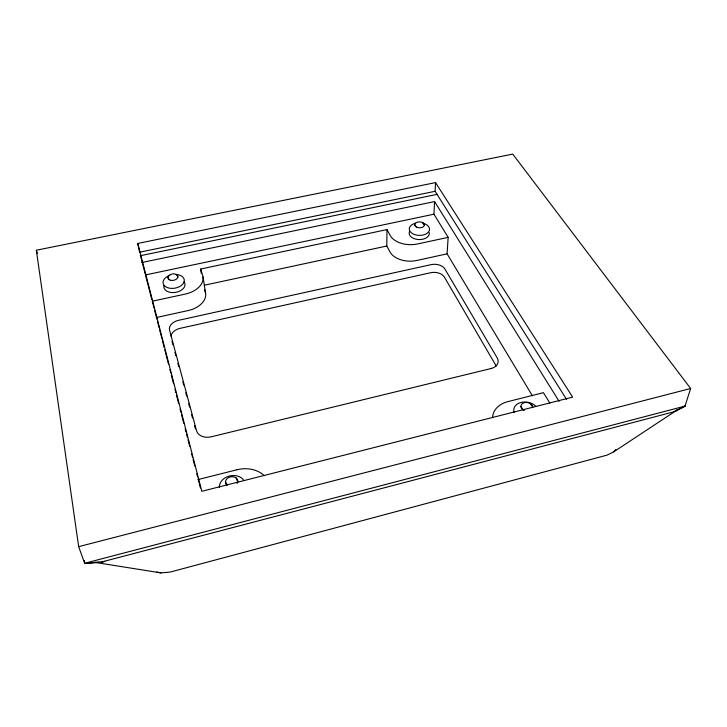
<?xml version="1.0" encoding="UTF-8"?>
<svg xmlns="http://www.w3.org/2000/svg" width="727" height="727" viewBox="0 0 727 727"><rect width="100%" height="100%" fill="white"/><g stroke="black" fill="none" stroke-linecap="round" stroke-linejoin="round"><path stroke-width="1.09" d="M532.382 395.761L447.087 253.841L416.916 260.448A20.892 13.25 1.1 0 1 390.017 251.987L386.8 246.017L386.973 229.596L200.616 269.045L201.315 273.425M447.087 253.841L448.15 237.356L433.937 214.192L434.582 201.588L141.783 262.52M435.1 191.301L435.546 182.595L137.766 243.454L139.611 252.196L435.1 191.301L566.569 399.396M690.65 388.5L684.907 406.375L674.938 411.391L677.973 409.446L613.742 451.83L607.036 455.138L170.272 572.049L160.967 572.894L94.683 562.344L99.563 562.344L84.741 563.525L78.661 546.659L36.35 250.233L512.744 154.097L690.65 388.5L78.661 546.659M613.742 451.83L615.869 449.486M198.08 479.547L236.947 469.769M156.796 317.426L188.02 310.583A21.992 14.349 -9.1 0 0 205.268 291.927L204.587 289.773M204.323 285.229L386.8 246.017M152.288 301.205L185.112 294.117A22.328 14.313 -8.9 0 0 202.679 275.488L200.616 269.045M448.15 237.356L417.534 243.963A21.192 13.195 1.1 0 1 390.235 235.548L386.973 229.596M145.554 274.915L433.937 214.192M140.166 255.75L437.309 194.309M156.868 572.049L160.967 572.894M422.632 222.598L424.377 224.897M414.735 224.77L416.462 227.078A4.816 2.981 1.4 0 0 424.304 225.406A4.816 2.981 1.4 0 0 417.88 222.026A4.816 2.981 1.4 0 0 416.48 227.088M530.201 403.549L532.655 406.911M520.923 406.638L523.358 410.028M435.546 182.595L572.631 397.133L201.824 491.298L137.766 243.454M434.582 201.588L559.09 401.295M549.821 403.067L543.442 392.671L508.055 401.577A26.163 19.229 9.7 0 0 492.57 417.771M496.223 366.035L444.361 277.069A10.669 6.979 2.5 0 0 430.666 272.716L180.105 328.35A11.278 7.643 -10 0 0 171.009 336.147M176.734 274.67L177.87 277.223M167.901 277.069L169.018 279.631M236.139 477.966L237.729 481.783M225.497 481.447L227.06 485.291A6.216 4.871 -11.3 0 1 226.942 478.784A6.216 4.871 -11.3 0 1 235.057 477.303A6.216 4.871 -11.3 0 1 237.093 483.464M36.35 250.233L37.313 253.432M172.017 341.426L172.899 344.698M174.943 352.359L175.825 355.639M177.87 363.291L178.751 366.572M182.84 381.875L183.722 385.156M185.767 392.807L186.648 396.088M188.693 403.739L189.574 407.02M191.619 414.672L192.491 417.952M194.545 425.604L195.418 428.885M140.738 256.586L145.264 274.134M145.827 276.324L151.77 299.351M152.334 301.541L154.033 308.121M154.597 310.311L156.868 319.089M157.432 321.279L159.131 327.859M159.695 330.049L161.957 338.827M162.521 341.018L164.22 347.597M164.784 349.787L168.464 364.045M169.882 369.525L170.727 372.815M171.29 375.014L173.553 383.783M174.971 389.263L175.816 392.553M176.388 394.752L178.651 403.521M180.06 409.001L180.914 412.291M181.477 414.481L183.74 423.259M185.158 428.739L186.003 432.029M186.566 434.219L187.421 437.509M187.984 439.708L189.683 446.287M191.664 453.957L192.51 457.247M193.073 459.446L194.772 466.025M196.753 473.695L197.599 476.985M198.171 479.184L200.434 487.953M203.024 276.942L205.614 293.39M84.287 560.444L84.741 563.525M184.122 281.894A10.678 6.87 -9.3 0 1 175.925 292.318A10.678 6.87 -9.3 0 1 163.939 285.684M176.188 274.461A10.714 6.861 -9.2 0 1 182.659 284.248A10.714 6.861 -9.2 0 1 165.447 286.592A10.714 6.861 -9.2 0 1 169.836 275.333M524.24 410.482A5.925 4.289 9.7 0 1 521.223 404.948A5.925 4.289 9.7 0 1 528.029 402.667A5.925 4.289 9.7 0 1 532.646 407.665M514.198 412.572A12.45 9.051 9.8 0 1 520.596 402.549A12.45 9.051 9.8 0 1 535.872 406.311M236.947 469.769A27.326 21.665 -10.8 0 1 264.374 475.731M423.087 223.289A10.133 6.289 1.4 0 1 427.512 232.985A10.133 6.289 1.4 0 1 411.382 232.822A10.133 6.289 1.4 0 1 415.562 223.216M429.248 232.622A10.096 6.298 1.4 0 1 418.534 239.556A10.096 6.298 1.4 0 1 409.492 231.468M219.354 487.481A13.05 10.269 -11.5 0 1 228.978 476.149A13.05 10.269 -11.5 0 1 243.899 480.447M684.988 406.111L673.765 411.845L101.416 562.026L84.65 563.28L684.988 406.111M104.652 561.444L101.416 562.026L104.652 561.444M490.943 368.562L211.257 436.809A12.523 9.315 -11.1 0 1 196.526 430.702L169.545 330.094A11.368 7.643 -9.9 0 1 178.606 320.307L431.075 264.637A10.741 6.97 2.4 0 1 444.879 268.981L497.204 357.884A11.877 8.351 6.3 0 1 490.952 368.562M170.391 280.24A5.098 3.253 -9.2 0 0 177.942 276.651A5.098 3.253 -9.2 0 0 170.318 274.579A5.098 3.253 -9.2 0 0 170.391 280.24"/></g></svg>
